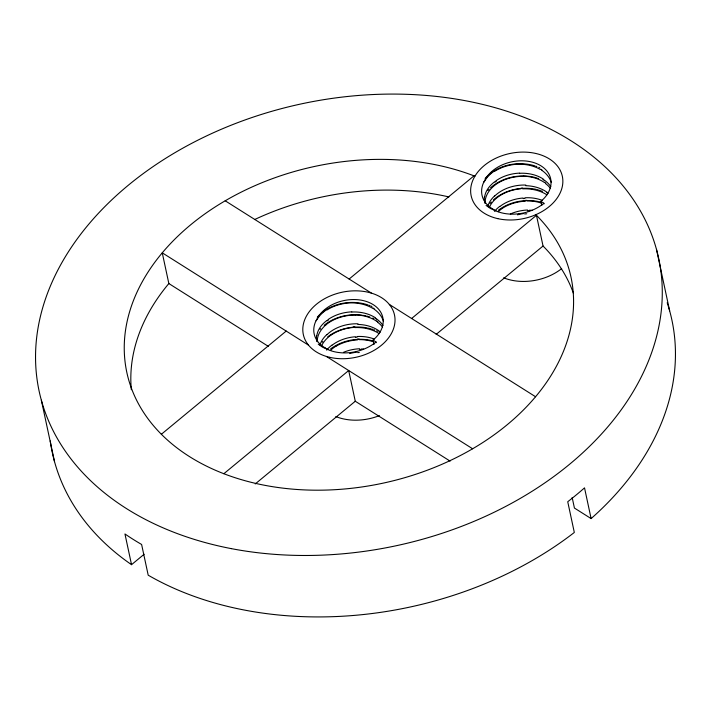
<?xml version="1.0" encoding="UTF-8"?>
<svg xmlns="http://www.w3.org/2000/svg" width="711" height="711" viewBox="0 0 711 711"><rect width="100%" height="100%" fill="white"/><g stroke="black" fill="none" stroke-linecap="round" stroke-linejoin="round"><path stroke-width="1.07" d="M317.133 339.929L317.142 341.049M484.964 201.186L484.982 202.306M316.688 319.674L316.155 320.768A34.67 24.725 -12.1 0 1 366.68 301.571A34.67 24.725 -12.1 0 1 373.071 340.036L374.022 344.48M484.529 180.932L483.987 182.025A34.67 24.725 -12.1 0 1 534.512 162.828A34.67 24.725 -12.1 0 1 540.911 201.293L541.782 205.461M322.216 342.231L322.812 341.511M490.048 203.488L491.265 202.048M317.302 317.213L319.221 315.097M485.133 178.47C497.14 164.828 517.741 160.686 534.788 165.823M320.057 329.362L320.67 328.642M487.888 190.619L489.15 189.197M490.528 187.828C502.748 176.826 520.914 173.448 536.583 177.857M493.31 199.987C504.748 189.748 521.367 186.264 536.218 189.375M320.643 313.747C333.388 302.779 352.141 299.66 367.987 304.912M161.361 434.27L286.204 331.068M349.137 279.041L473.979 175.848L474.904 176.204M223.849 473.722L348.683 370.52L355.278 401.244L450.107 461.119M411.625 318.492L536.458 215.3L535.845 214.678M50.259 440.944A316.804 225.956 -12.1 0 0 131.535 564.676L144.129 554.26M255.231 483.951L355.278 401.244M436.172 334.374L543.044 246.024L536.458 215.3A227.138 162.01 -12.1 0 1 391.779 481.151A227.138 162.01 -12.1 0 1 128.682 315.044A227.138 162.01 -12.1 0 1 473.979 175.848M324.189 325.256C334.668 316.697 348.914 313.427 362.21 315.195M327.762 336.774C338.845 328.322 353.678 325.354 367.294 327.895M498.393 210.198C509.52 201.8 524.371 198.876 537.978 201.489M330.562 348.941C342.284 340.107 358.122 337.29 372.315 340.72M492.794 171.742L494.047 170.862M495.016 182.123L496.269 181.243M324.954 310.485L326.216 309.605M327.184 320.865L328.438 319.986M350.896 352.505L350.914 352.505A37.976 27.089 -12.1 0 0 376.048 342.009L373.053 340.054M518.506 213.789L518.461 213.798A37.052 26.431 -12.1 0 1 509.138 214.047L506.108 213.727A34.99 24.956 -12.1 0 1 495.914 210.865L490.403 208.465L486.075 205.426M350.63 352.54L350.63 352.54A37.052 26.431 -12.1 0 1 341.298 352.789L338.276 352.469A34.99 24.956 -12.1 0 1 328.082 349.608L322.572 347.199L318.244 344.168M520.985 188.202L522.674 188.104M523.207 198.582L524.896 198.476M353.154 326.944L354.842 326.847M355.376 337.325L357.064 337.218M525.305 200.386L527.02 200.351M527.535 210.767L529.251 210.723M357.473 339.129L359.188 339.094M359.704 349.51L361.419 349.465M363.33 315.364L365.534 315.782M368.387 328.118L370.538 328.651M539.071 201.72L541.222 202.253M366.618 316.031L369.8 316.928M537.303 189.633L538.369 189.908M539.427 190.21L540.476 190.539M371.595 328.953L372.635 329.282M537.632 178.185L538.662 178.532M535.818 166.17L536.832 166.534M541.498 190.886L542.502 191.268M373.666 329.628L374.67 330.011M369 305.277L369.996 305.668M372.831 318.039L373.799 318.457M538.814 167.334L539.765 167.778M370.973 306.077L371.933 306.521M495.923 210.856L493.203 209.452M328.091 349.599L325.371 348.194M376.626 330.828L377.577 331.282M225.2 200.795L371.453 293.136M389.308 304.406L535.57 396.747M667.194 302.744A316.804 225.956 -12.1 0 1 591.108 518.586L574.426 508.054L572.159 497.46M308.521 345.164L162.259 252.823L168.845 283.547A227.138 162.01 -12.1 0 0 131.339 389.726M326.367 356.433L472.628 448.774M168.845 283.547L268.376 346.381M540.724 169.138L541.942 169.947M542.946 179.519L544.173 180.327M372.893 307.881L374.11 308.69M375.115 318.261L376.341 319.07M540.893 201.311L543.906 203.284A37.976 27.089 -12.1 0 1 518.754 213.807M544.582 182.238L545.764 183.118M376.75 320.981L377.932 321.861M546.803 192.619L547.994 193.49M378.972 331.362L380.163 332.233M656.475 249.374L669.646 310.823M591.108 518.586L584.522 487.862A316.804 225.956 -12.1 0 1 567.733 501.735L574.319 532.459A316.804 225.956 -12.1 0 1 148.199 575.19L141.613 544.466A316.804 225.956 -12.1 0 1 124.949 533.952L131.535 564.676M41.354 400.195L54.525 461.643M379.398 415.615A46.624 33.257 -12.1 0 1 335.814 416.566M325.487 348.088A36.003 25.676 -12.1 0 1 316.013 320.741M316.937 319.719A34.901 23.099 -8.9 0 1 325.265 310.671M326.82 310.058A34.901 23.667 -6.8 0 1 349.563 302.93A34.901 25.089 -5.4 0 1 372.502 308.219M373.826 308.938A34.901 26.503 -8.2 0 1 383.442 321.105M349.661 353.58A34.901 23.703 -6.7 0 1 356.78 352.176M357.669 352.629A34.901 24.841 -5.3 0 1 359.295 352.505M330.322 350.523A34.901 22.788 -12 0 1 336.036 346.115M336.081 346.186A34.901 23.65 -6.8 0 1 357.473 339.894M359.153 339.627A34.901 25.4 -5.5 0 1 373.186 341.707M361.446 348.985A34.901 26.334 -7.4 0 1 363.614 349.003M343.475 352.327A34.901 25.223 -5.4 0 1 359.704 348.754M321.434 346.124A34.901 22.894 -10.3 0 1 330.642 335.316M330.704 335.37A34.901 23.756 -6.6 0 1 353.18 327.46M354.842 327.575A34.901 25.018 -5.4 0 1 376.483 332.055A34.901 26.503 -8.2 0 1 379.034 333.575M357.064 336.516A34.901 26.423 -7.7 0 1 374.253 339.031M332.099 345.19A34.901 24.832 -5.4 0 1 355.34 336.756M326.669 350.132A34.901 23.525 -7.2 0 1 331.913 345.119M317.284 341.733A34.901 23.099 -15.4 0 1 317.257 341.031M317.319 339.92A34.901 22.805 -11.5 0 1 325.869 324.891M325.842 324.918A34.901 23.694 -6.7 0 1 355.544 315.053M355.571 314.937A34.901 25.596 -5.7 0 1 376.519 321.168M377.532 322.172A34.901 26.467 -8 0 1 382.536 327.016M357.909 324.438A34.901 26.396 -7.6 0 1 379.301 331.095M326.944 334.694A34.901 25.436 -5.5 0 1 358.006 323.807M319.968 344.995A34.901 23.57 -7 0 1 326.776 334.641M376.537 318.901A34.901 26.822 -11.5 0 1 382.98 325.434M351.812 312.031A34.901 26.405 -7.7 0 1 375.559 317.87M327.967 319.639A34.901 25.161 -5.4 0 1 351.803 311.862M316.804 335.734A34.901 23.516 -7.2 0 1 326.731 320.59M317.026 341.351A34.901 22.868 -10.4 0 1 316.555 335.752M376.012 341.982A6.239 2.524 51.1 0 1 376.155 342.684M561.672 268.607A46.624 33.257 -12.1 0 1 503.655 277.823M493.327 209.345A36.003 25.676 -12.1 0 1 483.853 181.998M484.778 180.976A34.901 23.099 -8.9 0 1 493.096 171.929M494.66 171.315A34.901 23.667 -6.8 0 1 517.404 164.188M517.421 164.259A34.901 25.089 -5.4 0 1 540.333 169.476M541.666 170.196A34.901 26.503 -8.2 0 1 551.274 182.363M517.492 214.838A34.901 23.703 -6.7 0 1 523.58 213.576M524.682 213.975A34.901 24.841 -5.3 0 1 526.718 213.789M498.153 211.78A34.901 22.788 -12 0 1 503.877 207.372A34.901 23.65 -6.8 0 1 525.305 201.151M526.984 200.884A34.901 25.4 -5.5 0 1 541.018 202.964M529.277 210.252A34.901 26.334 -7.4 0 1 532.521 210.314M510.356 214.002A34.901 25.223 -5.4 0 1 527.535 210.012M489.266 207.381A34.901 22.894 -10.3 0 1 498.482 196.574M498.535 196.627A34.901 23.756 -6.6 0 1 521.012 188.717M522.674 188.833A34.901 25.018 -5.4 0 1 544.315 193.312A34.901 26.503 -8.2 0 1 546.866 194.832M524.896 197.774A34.901 26.423 -7.7 0 1 542.084 200.289M499.931 206.457A34.901 24.832 -5.4 0 1 523.172 198.014M494.5 211.389A34.901 23.525 -7.2 0 1 499.753 206.377M485.115 202.991A34.901 23.099 -15.4 0 1 485.089 202.288M485.151 201.177A34.901 22.805 -11.5 0 1 493.701 186.149A34.901 23.694 -6.7 0 1 523.376 176.31M523.403 176.195A34.901 25.596 -5.7 0 1 544.35 182.425M545.364 183.429A34.901 26.467 -8 0 1 550.376 188.273M525.74 185.695A34.901 26.396 -7.6 0 1 547.141 192.352M494.785 195.952A34.901 25.436 -5.5 0 1 525.838 185.064M487.799 206.252A34.901 23.57 -7 0 1 494.607 195.898M544.368 180.159A34.901 26.822 -11.5 0 1 550.812 186.691M519.643 173.288A34.901 26.405 -7.7 0 1 543.391 179.128M495.807 180.896A34.901 25.161 -5.4 0 1 519.634 173.12M484.635 196.991A34.901 23.516 -7.2 0 1 494.563 181.847M485.062 203.275A34.901 22.868 -10.4 0 1 484.387 197.009M543.844 203.248A6.239 2.524 51.1 0 1 543.986 203.941M254.591 219.557A227.138 162.01 -12.1 0 1 448.89 196.929M543.044 246.024A227.138 162.01 -12.1 0 1 573.51 293.483M231.404 548.643A316.804 225.956 -12.1 0 0 659.248 261.15A316.804 225.956 -12.1 0 0 156.091 164.552A316.804 225.956 -12.1 0 0 231.404 548.643M497.789 218.641A46.624 33.257 -12.1 0 0 562.632 177.963A46.624 33.257 -12.1 0 0 489.817 161.521A46.624 33.257 -12.1 0 0 497.789 218.641M329.7 357.322A46.624 33.257 -12.1 0 0 394.827 316.91A46.624 33.257 -12.1 0 0 322.216 300.113A46.624 33.257 -12.1 0 0 329.7 357.322"/></g></svg>
